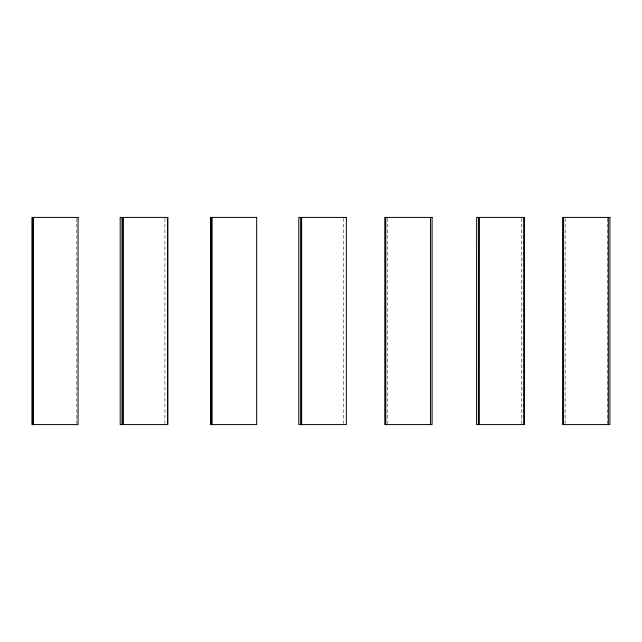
<?xml version="1.0" encoding="UTF-8"?>
<svg xmlns="http://www.w3.org/2000/svg" width="642" height="642" viewBox="0 0 642 642"><rect width="100%" height="100%" fill="white"/><g stroke="black" fill="none" stroke-linecap="round" stroke-linejoin="round"><path stroke-width="0.48" stroke-dasharray="3.21 2.41" d="M607.324 218.416L607.324 423.584M565.161 218.416L565.161 423.584M523.166 218.416L523.166 423.584M521.344 218.416L521.344 423.584M387.359 218.416L387.359 423.584M343.542 218.416L343.542 423.584M164.938 218.416L164.938 423.584M76.839 218.416L76.839 423.584"/><path stroke-width="0.96" d="M608.327 217.413L608.327 424.587M563.588 217.413L563.588 424.587M524.049 217.413L524.049 424.587M479.43 217.413L479.317 424.587M478.426 217.413L478.426 424.587M430.525 217.413L430.525 424.587M385.786 217.413L385.786 424.587M301.628 217.413L301.628 424.587M301.507 217.413L301.507 424.587M300.625 217.413L300.625 424.587M211.924 217.413L211.924 424.587M211.708 217.413L211.708 424.587M210.921 217.413L210.921 424.587M167.642 217.413L167.642 424.587M123.023 217.413L123.023 424.587M122.903 217.413L122.903 424.587M122.02 217.413L122.02 424.587M33.312 217.413L33.312 424.587M33.103 217.413L33.103 424.587M32.317 217.413L32.317 424.587M78.051 217.413L32.1 217.413L32.1 424.587L78.051 424.587L78.051 217.413M167.763 217.413L120.198 217.413L120.198 424.587L167.763 424.587L167.763 217.413M256.656 217.413L210.704 217.413L210.704 424.587L256.656 424.587L256.656 217.413M346.367 217.413L298.803 217.413L298.803 424.587L346.367 424.587L346.367 217.413M432.098 217.413L384.783 217.413L384.783 424.587L432.098 424.587L432.098 217.413M524.169 217.413L476.605 217.413L476.605 424.587L524.169 424.587L524.169 217.413M609.9 217.413L562.585 217.413L562.585 424.587L609.9 424.587L609.9 217.413"/></g></svg>
